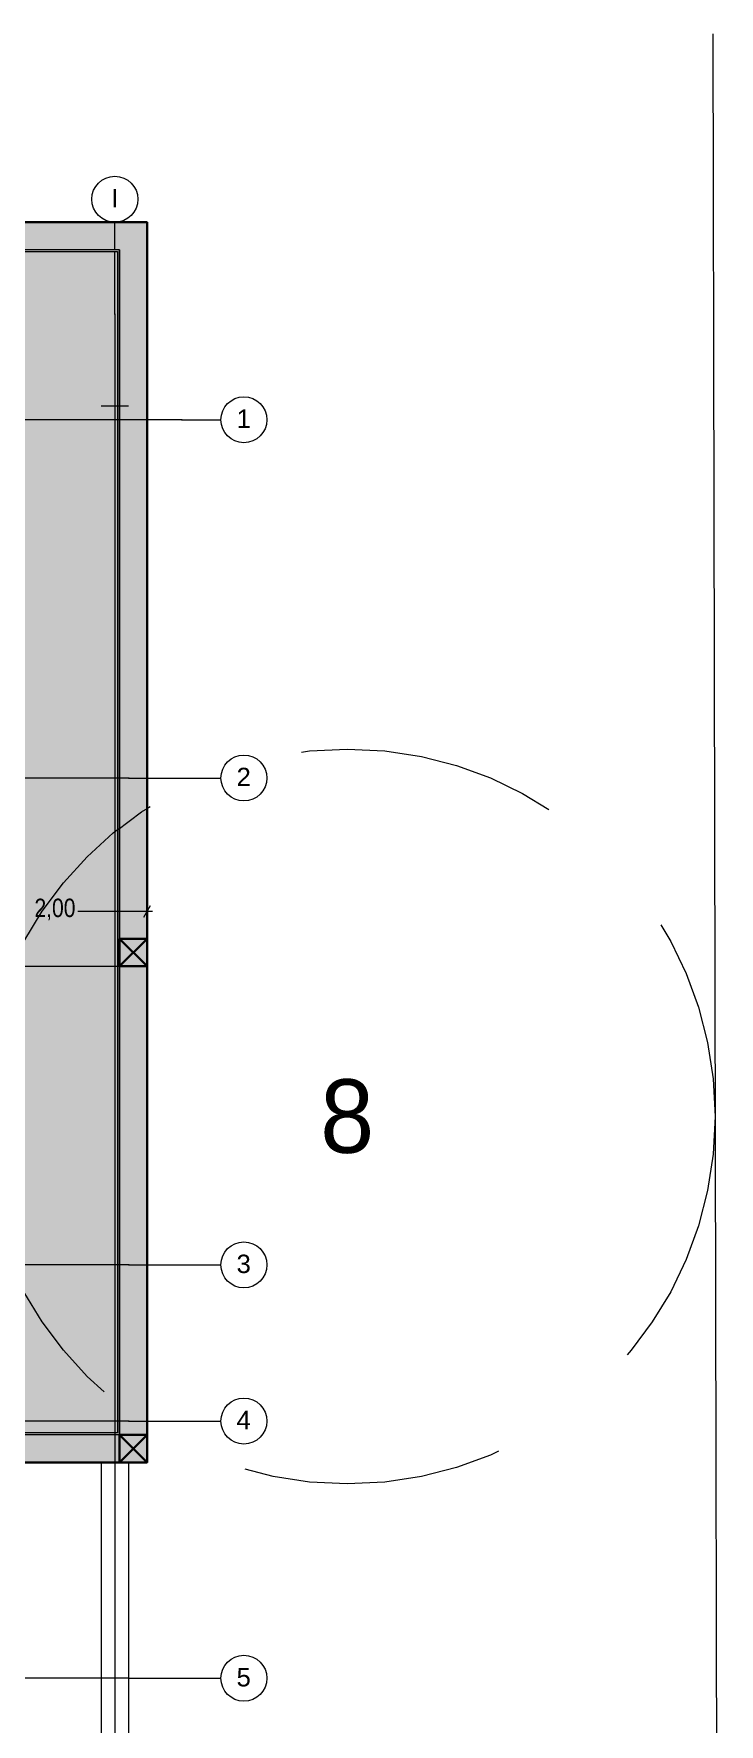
# Model space of a CAD drawing. Header units: centimetres. Extents: x -4381 to 5639, y -3920 to 4826.
# Drawn here: x 82.4 to 89.85, y 61.74 to 80.14 of the extents above; entities that cross this region are included whole.
import ezdxf

# ---------------------------------------------------------------- set-up
doc = ezdxf.new("R2010")
doc.units = ezdxf.units.CM
doc.header["$MEASUREMENT"] = 0
doc.set_wipeout_variables(frame=1)
for name, pattern in [('Hidden Line', [0.391222, 0.282222, -0.109]), ('Tirets', [0.458611, 0.282222, -0.176389]), ('Wipeout_Contour', [100, 0, -100])]:
    doc.linetypes.add(name, pattern=pattern)
for name, color, linetype, lineweight in [('0_Pen_No__1', 7, 'Continuous', 5), ('Cotations_Pen_No__2', 8, 'Continuous', 5), ('Dalle Console ha', 84, 'Continuous', 30), ('Dalles_Pen_No__1', 7, 'Continuous', 5), ('FILES_Pen_No__2', 8, 'Continuous', 5), ('Poteaux Hafsa', 4, 'Continuous', 30), ('Structural - Bearing_Pen_No__1', 7, 'Continuous', 5)]:
    doc.layers.add(name, color=color, linetype=linetype, lineweight=lineweight)
for name, color, linetype, lineweight, true_color in [('0_Pen_No__58', 7, 'Continuous', 5, 0xdf0000), ('Dalles_Pen_No__102', 7, 'Continuous', 5, 0xcccccc), ('RECULS_Pen_No__58', 7, 'Continuous', 5, 0xdf0000)]:
    doc.layers.add(name, color=color, linetype=linetype, lineweight=lineweight, true_color=true_color)
doc.layers.add('Structural - Bearing', color=7, linetype='Continuous')
doc.styles.add('GENERATED_STYLE_2', font='')
doc.styles.add('GENERATED_STYLE_3', font='arial.ttf')
doc.styles.get('GENERATED_STYLE_2').set_extended_font_data('Arial Narrow Occidental')

msp = doc.modelspace()

# ---------------------------------------------------------------- hatches: boundary and pattern name
at = {"layer": 'Dalles_Pen_No__102', "linetype": 'Continuous', "ltscale": 10}
h = msp.add_hatch(color=256, dxfattribs=at)
h.paths.add_polyline_path([(55.02844, 59.09063), (66.52844, 59.09063), (66.52844, 66.59063), (64.52844, 66.59063), (64.52844, 62.09063), (57.02844, 62.09063), (57.02844, 76.09063), (64.37844, 76.09063), (64.37844, 77.77063), (68.02844, 77.77063), (68.02844, 76.09063), (77.47844, 76.09063), (77.47844, 77.77063), (81.60844, 77.77063), (81.60844, 76.09063), (81.62844, 76.09063), (81.62844, 69.99063), (81.62844, 64.91063), (70.27844, 64.91063), (70.27844, 66.59063), (69.97844, 66.59063), (69.97844, 64.59063), (83.62844, 64.59063), (83.62844, 64.99063), (83.62844, 78.09063), (55.02844, 78.09063)])
h.paths.add_polyline_path([(60.40844, 59.39063), (55.32844, 59.39063), (55.32844, 61.79063), (60.40844, 61.79063)], flags=0)

# ---------------------------------------------------------------- linework, layer by layer
at = {"layer": 'Dalles_Pen_No__1', "linetype": 'Continuous', "ltscale": 10, "flags": 128}
msp.add_lwpolyline([(68.02844, 76.09063), (77.47844, 76.09063), (77.47844, 77.77063), (81.60844, 77.77063), (81.60844, 76.09063), (81.62844, 76.09063), (81.62844, 69.99063), (81.62844, 64.91063), (70.27844, 64.91063), (70.27844, 66.59063), (69.97844, 66.59063), (69.97844, 64.59063), (83.62844, 64.59063), (83.62844, 64.99063), (83.62844, 78.09063), (55.02844, 78.09063)], dxfattribs=at)
msp.add_lwpolyline([(68.02844, 76.09063), (77.47844, 76.09063), (77.47844, 77.77063), (81.60844, 77.77063), (81.60844, 76.09063), (81.62844, 76.09063), (81.62844, 69.99063), (81.62844, 64.91063), (70.27844, 64.91063), (70.27844, 66.59063), (69.97844, 66.59063), (69.97844, 64.59063), (83.62844, 64.59063), (83.62844, 64.99063), (83.62844, 78.09063), (55.02844, 78.09063)], dxfattribs=at)
at = {"layer": 'FILES_Pen_No__2', "linetype": 'Continuous', "ltscale": 10}
for p, q in [((84.00637, 75.94063), (84.43146, 75.94063)), ((83.43146, 62.24063), (48.89146, 62.24063)), ((83.43146, 62.24063), (84.43146, 62.24063))]:
    msp.add_line(p, q, dxfattribs=at)
for centre in [(84.68146, 75.94063), (84.68146, 72.04063), (84.68146, 66.74063), (84.68146, 65.04063), (84.68146, 62.24063)]:
    msp.add_circle(centre, 0.25, dxfattribs=at)
for p in [(84.00637, 75.94063), (84.00637, 75.94063), (83.43146, 62.24063), (83.43146, 62.24063)]:
    msp.add_point(p, dxfattribs=at)

# ---------------------------------------------------------------- texts
at = {"layer": 'Cotations_Pen_No__2', "linetype": 'Continuous', "insert": (82.40444, 70.4898), "char_height": 0.2, "attachment_point": 7, "style": 'GENERATED_STYLE_2'}
msp.add_mtext('\\A1;{\\fArial Narrow Occidental|b0|i0|c0|p34;2,00}', dxfattribs=at)
at = {"layer": 'FILES_Pen_No__2', "linetype": 'Continuous', "char_height": 0.2, "style": 'GENERATED_STYLE_3'}
for s, insert, attachment_point in [('\\A1;{\\fArial|b0|i0|c0|p34;I}', (83.24004, 78.35205), 4), ('\\A1;{\\fArial|b0|i0|c0|p34;1}', (84.75734, 75.95205), 6), ('\\A1;{\\fArial|b0|i0|c0|p34;2}', (84.75734, 72.05205), 6), ('\\A1;{\\fArial|b0|i0|c0|p34;3}', (84.75734, 66.75034), 6), ('\\A1;{\\fArial|b0|i0|c0|p34;4}', (84.75734, 65.05205), 6), ('\\A1;{\\fArial|b0|i0|c0|p34;5}', (84.75734, 62.25041), 6)]:
    msp.add_mtext(s, dxfattribs=dict(at, insert=insert, attachment_point=attachment_point))
at = {"layer": 'RECULS_Pen_No__58', "linetype": 'Continuous', "insert": (85.51131, 68.35361), "char_height": 0.8, "attachment_point": 4, "rotation": 0.242605, "style": 'GENERATED_STYLE_2'}
msp.add_mtext('\\A1;{\\W1.150000x;\\fArial Narrow Occidental|b0|i0|c0|p34;8}', dxfattribs=at)

# ---------------------------------------------------------------- next in the draw order: wipeouts: each hides what was drawn before it
at = {"color": 254, "linetype": 'Wipeout_Contour', "lineweight": 0, "ltscale": 439.64121}
msp.add_wipeout([(83.62844, 64.59063), (83.62844, 78.09063), (83.32844, 77.79063), (83.32844, 64.89063)], dxfattribs=at).dxf.layer = 'Structural - Bearing'

# ---------------------------------------------------------------- next in the draw order: hatches: boundary and pattern name
at = {"layer": 'Structural - Bearing', "linetype": 'Continuous', "lineweight": 0, "ltscale": 10, "true_color": 0xffffff}
msp.add_hatch(color=7, dxfattribs=at).paths.add_polyline_path([(83.62844, 64.59063), (83.62844, 78.09063), (83.32844, 77.79063), (83.32844, 64.89063)])

# ---------------------------------------------------------------- next in the draw order: linework, layer by layer
at = {"layer": 'Cotations_Pen_No__2', "linetype": 'Continuous', "ltscale": 10}
for p, q in [((83.59236, 70.5273), (83.66453, 70.6523)), ((83.62844, 70.5898), (83.68957, 70.5898))]:
    msp.add_line(p, q, dxfattribs=at)
at = {"layer": 'FILES_Pen_No__2', "linetype": 'Continuous', "ltscale": 10}
for p, q in [((83.43146, 72.04063), (84.43146, 72.04063)), ((83.43146, 66.74063), (84.43146, 66.74063)), ((83.43146, 65.04063), (84.43146, 65.04063))]:
    msp.add_line(p, q, dxfattribs=at)
for p in [(83.43146, 72.04063), (83.43146, 72.04063), (83.43146, 66.74063), (83.43146, 66.74063), (83.43146, 65.04063), (83.43146, 65.04063)]:
    msp.add_point(p, dxfattribs=at)
at = {"layer": 'Structural - Bearing_Pen_No__1', "linetype": 'Continuous', "ltscale": 10, "flags": 128}
for points in [[(83.62844, 64.59063), (83.62844, 78.09063)], [(83.32844, 77.79063), (83.32844, 64.89063)]]:
    msp.add_lwpolyline(points, dxfattribs=at)

# ---------------------------------------------------------------- next in the draw order: wipeouts: each hides what was drawn before it
at = {"color": 254, "linetype": 'Wipeout_Contour', "lineweight": 0, "ltscale": 419.27614}
msp.add_wipeout([(83.62844, 78.09063), (55.02844, 78.09063), (55.32844, 77.79063), (83.32844, 77.79063)], dxfattribs=at).dxf.layer = 'Structural - Bearing'

# ---------------------------------------------------------------- next in the draw order: hatches: boundary and pattern name
at = {"layer": 'Structural - Bearing', "linetype": 'Continuous', "lineweight": 0, "ltscale": 10, "true_color": 0xffffff}
msp.add_hatch(color=7, dxfattribs=at).paths.add_polyline_path([(83.62844, 78.09063), (55.02844, 78.09063), (55.32844, 77.79063), (83.32844, 77.79063)])

# ---------------------------------------------------------------- next in the draw order: linework, layer by layer
at = {"layer": 'FILES_Pen_No__2', "linetype": 'Continuous', "ltscale": 10}
msp.add_circle((83.27844, 78.34063), 0.25, dxfattribs=at)
at = {"layer": 'Structural - Bearing_Pen_No__1', "linetype": 'Continuous', "ltscale": 10, "flags": 128}
for points in [[(83.62844, 78.09063), (55.02844, 78.09063)], [(55.32844, 77.79063), (83.32844, 77.79063)]]:
    msp.add_lwpolyline(points, dxfattribs=at)

# ---------------------------------------------------------------- next in the draw order: wipeouts: each hides what was drawn before it
at = {"color": 254, "linetype": 'Wipeout_Contour', "lineweight": 0, "ltscale": 439.135104}
msp.add_wipeout([(83.30844, 77.77063), (83.30844, 64.91063), (83.32844, 64.89063), (83.32844, 77.79063)], dxfattribs=at).dxf.layer = 'Structural - Bearing'

# ---------------------------------------------------------------- next in the draw order: hatches: boundary and pattern name
at = {"layer": 'Poteaux Hafsa', "lineweight": 30}
h = msp.add_hatch(color=256, dxfattribs=at)
h.dxf.hatch_style = 1
h.paths.add_polyline_path([(83.32845, 70.29062), (83.62845, 70.29062), (83.62845, 69.99062), (83.32845, 69.99062)])
edge = h.paths.add_edge_path(flags=17)
edge.add_line((83.62845, 70.29062), (83.32845, 69.99062))
at = {"layer": 'Structural - Bearing', "linetype": 'Continuous', "lineweight": 0, "ltscale": 10, "true_color": 0xffffff}
msp.add_hatch(color=7, dxfattribs=at).paths.add_polyline_path([(83.30844, 77.77063), (83.30844, 64.91063), (83.32844, 64.89063), (83.32844, 77.79063)])

# ---------------------------------------------------------------- next in the draw order: linework, layer by layer
at = {"layer": '0_Pen_No__1', "linetype": 'Continuous', "ltscale": 10}
msp.add_line((83.12844, 76.09063), (83.42844, 76.09063), dxfattribs=at)
at = {"layer": 'Cotations_Pen_No__2', "linetype": 'Continuous', "ltscale": 10}
msp.add_line((82.87732, 70.5898), (83.62844, 70.5898), dxfattribs=at)
at = {"layer": 'FILES_Pen_No__2', "linetype": 'Continuous', "ltscale": 10}
for p, q in [((83.27844, 77.09063), (83.27844, 78.09063)), ((84.00637, 75.94063), (48.31654, 75.94063)), ((83.43146, 72.04063), (48.89146, 72.04063)), ((83.43146, 66.74063), (48.89146, 66.74063)), ((83.43146, 65.04063), (48.89146, 65.04063))]:
    msp.add_line(p, q, dxfattribs=at)
msp.add_point((83.27844, 77.09063), dxfattribs=at)
msp.add_point((83.27844, 77.09063), dxfattribs=at)
at = {"layer": 'Poteaux Hafsa', "lineweight": 30}
for p, q in [((83.32845, 70.29062), (83.62845, 69.99062)), ((83.62845, 70.29062), (83.32845, 69.99062))]:
    msp.add_line(p, q, dxfattribs=at)
msp.add_lwpolyline([(83.32845, 70.29062), (83.62845, 70.29062), (83.62845, 69.99062), (83.32845, 69.99062)], close=True, dxfattribs=at)
at = {"layer": 'Structural - Bearing_Pen_No__1', "linetype": 'Continuous', "ltscale": 10, "flags": 128}
for points in [[(83.30844, 77.77063), (83.30844, 64.91063)], [(83.32844, 64.89063), (83.32844, 77.79063)]]:
    msp.add_lwpolyline(points, dxfattribs=at)

# ---------------------------------------------------------------- next in the draw order: wipeouts: each hides what was drawn before it
at = {"color": 254, "linetype": 'Wipeout_Contour', "lineweight": 0, "ltscale": 402.475034}
msp.add_wipeout([(83.30844, 64.91063), (70.27844, 64.91063), (70.25844, 64.89063), (83.32844, 64.89063)], dxfattribs=at).dxf.layer = 'Structural - Bearing'

# ---------------------------------------------------------------- next in the draw order: hatches: boundary and pattern name
at = {"layer": 'Structural - Bearing', "linetype": 'Continuous', "lineweight": 0, "ltscale": 10, "true_color": 0xffffff}
msp.add_hatch(color=7, dxfattribs=at).paths.add_polyline_path([(83.30844, 64.91063), (70.27844, 64.91063), (70.25844, 64.89063), (83.32844, 64.89063)])

# ---------------------------------------------------------------- next in the draw order: linework, layer by layer
at = {"layer": 'Structural - Bearing_Pen_No__1', "linetype": 'Continuous', "ltscale": 10, "flags": 128}
for points in [[(70.25844, 64.89063), (83.32844, 64.89063)], [(83.30844, 64.91063), (70.27844, 64.91063)]]:
    msp.add_lwpolyline(points, dxfattribs=at)

# ---------------------------------------------------------------- next in the draw order: wipeouts: each hides what was drawn before it
at = {"color": 254, "linetype": 'Wipeout_Contour', "lineweight": 0, "ltscale": 402.10621}
msp.add_wipeout([(69.97844, 64.59063), (83.62844, 64.59063), (83.32844, 64.89063), (70.27844, 64.89063)], dxfattribs=at).dxf.layer = 'Structural - Bearing'

# ---------------------------------------------------------------- next in the draw order: hatches: boundary and pattern name
at = {"layer": 'Poteaux Hafsa', "lineweight": 30}
h = msp.add_hatch(color=256, dxfattribs=at)
h.dxf.hatch_style = 1
h.paths.add_polyline_path([(83.32845, 64.89062), (83.62845, 64.89062), (83.62845, 64.59062), (83.32845, 64.59062)])
edge = h.paths.add_edge_path(flags=17)
edge.add_line((83.62845, 64.89062), (83.32845, 64.59062))
at = {"layer": 'Structural - Bearing', "linetype": 'Continuous', "lineweight": 0, "ltscale": 10, "true_color": 0xffffff}
msp.add_hatch(color=7, dxfattribs=at).paths.add_polyline_path([(69.97844, 64.59063), (83.62844, 64.59063), (83.32844, 64.89063), (70.27844, 64.89063)])

# ---------------------------------------------------------------- next in the draw order: linework, layer by layer
at = {"layer": '0_Pen_No__1', "linetype": 'Continuous', "ltscale": 10}
for p, q in [((83.12844, 64.59063), (83.12844, 61.49063)), ((83.42844, 64.59063), (83.42844, 61.49063))]:
    msp.add_line(p, q, dxfattribs=at)
at = {"layer": '0_Pen_No__1', "linetype": 'Hidden Line', "ltscale": 10, "flags": 128}
msp.add_lwpolyline([(77.62844, 69.99063), (83.32844, 69.99063), (83.32844, 64.89063), (77.62844, 64.89063)], close=True, dxfattribs=at)
at = {"layer": '0_Pen_No__58', "linetype": 'Continuous', "ltscale": 10, "flags": 128}
msp.add_lwpolyline([(89.78092, 80.14172), (89.84983, 47.36962), (48.89172, 47.36962), (48.89124, 80.14172)], dxfattribs=at)
at = {"layer": 'FILES_Pen_No__2', "linetype": 'Continuous', "ltscale": 10}
msp.add_line((83.27844, 77.09063), (83.27844, 55.59063), dxfattribs=at)
at = {"layer": 'Poteaux Hafsa', "lineweight": 30}
for p, q in [((83.32845, 64.89062), (83.62845, 64.59062)), ((83.62845, 64.89062), (83.32845, 64.59062))]:
    msp.add_line(p, q, dxfattribs=at)
msp.add_lwpolyline([(83.32845, 64.89062), (83.62845, 64.89062), (83.62845, 64.59062), (83.32845, 64.59062)], close=True, dxfattribs=at)
at = {"layer": 'RECULS_Pen_No__58', "linetype": 'Tirets', "ltscale": 10}
msp.add_circle((85.8057, 68.35561), 4, dxfattribs=at)
at = {"layer": 'Structural - Bearing_Pen_No__1', "linetype": 'Continuous', "ltscale": 10, "flags": 128}
for points in [[(83.32844, 64.89063), (70.27844, 64.89063)], [(69.97844, 64.59063), (83.62844, 64.59063)]]:
    msp.add_lwpolyline(points, dxfattribs=at)

# ---------------------------------------------------------------- next in the draw order: wipeouts: each hides what was drawn before it
at = {"color": 254, "linetype": 'Wipeout_Contour', "lineweight": 0, "ltscale": 418.727409}
msp.add_wipeout([(55.32844, 77.77063), (83.30844, 77.77063), (83.32844, 77.79063), (55.30844, 77.79063)], dxfattribs=at).dxf.layer = 'Structural - Bearing'

# ---------------------------------------------------------------- next in the draw order: hatches: boundary and pattern name
at = {"layer": 'Structural - Bearing', "linetype": 'Continuous', "lineweight": 0, "ltscale": 10, "true_color": 0xffffff}
msp.add_hatch(color=7, dxfattribs=at).paths.add_polyline_path([(55.32844, 77.77063), (83.30844, 77.77063), (83.32844, 77.79063), (55.30844, 77.79063)])

# ---------------------------------------------------------------- next in the draw order: linework, layer by layer
at = {"layer": 'Dalle Console ha', "lineweight": 30}
msp.add_lwpolyline([(55.02844, 78.09063), (83.62844, 78.09063), (83.62844, 64.59063), (69.97844, 64.59063), (69.97844, 66.59063), (66.52844, 66.59063), (66.52844, 59.09063), (55.02844, 59.09063), (55.02844, 78.09063)], dxfattribs=at)
at = {"layer": 'Structural - Bearing_Pen_No__1', "linetype": 'Continuous', "ltscale": 10, "flags": 128}
for points in [[(83.32844, 77.79063), (55.30844, 77.79063)], [(81.62844, 77.77063), (83.30844, 77.77063)]]:
    msp.add_lwpolyline(points, dxfattribs=at)

doc.saveas('drawing.dxf')
